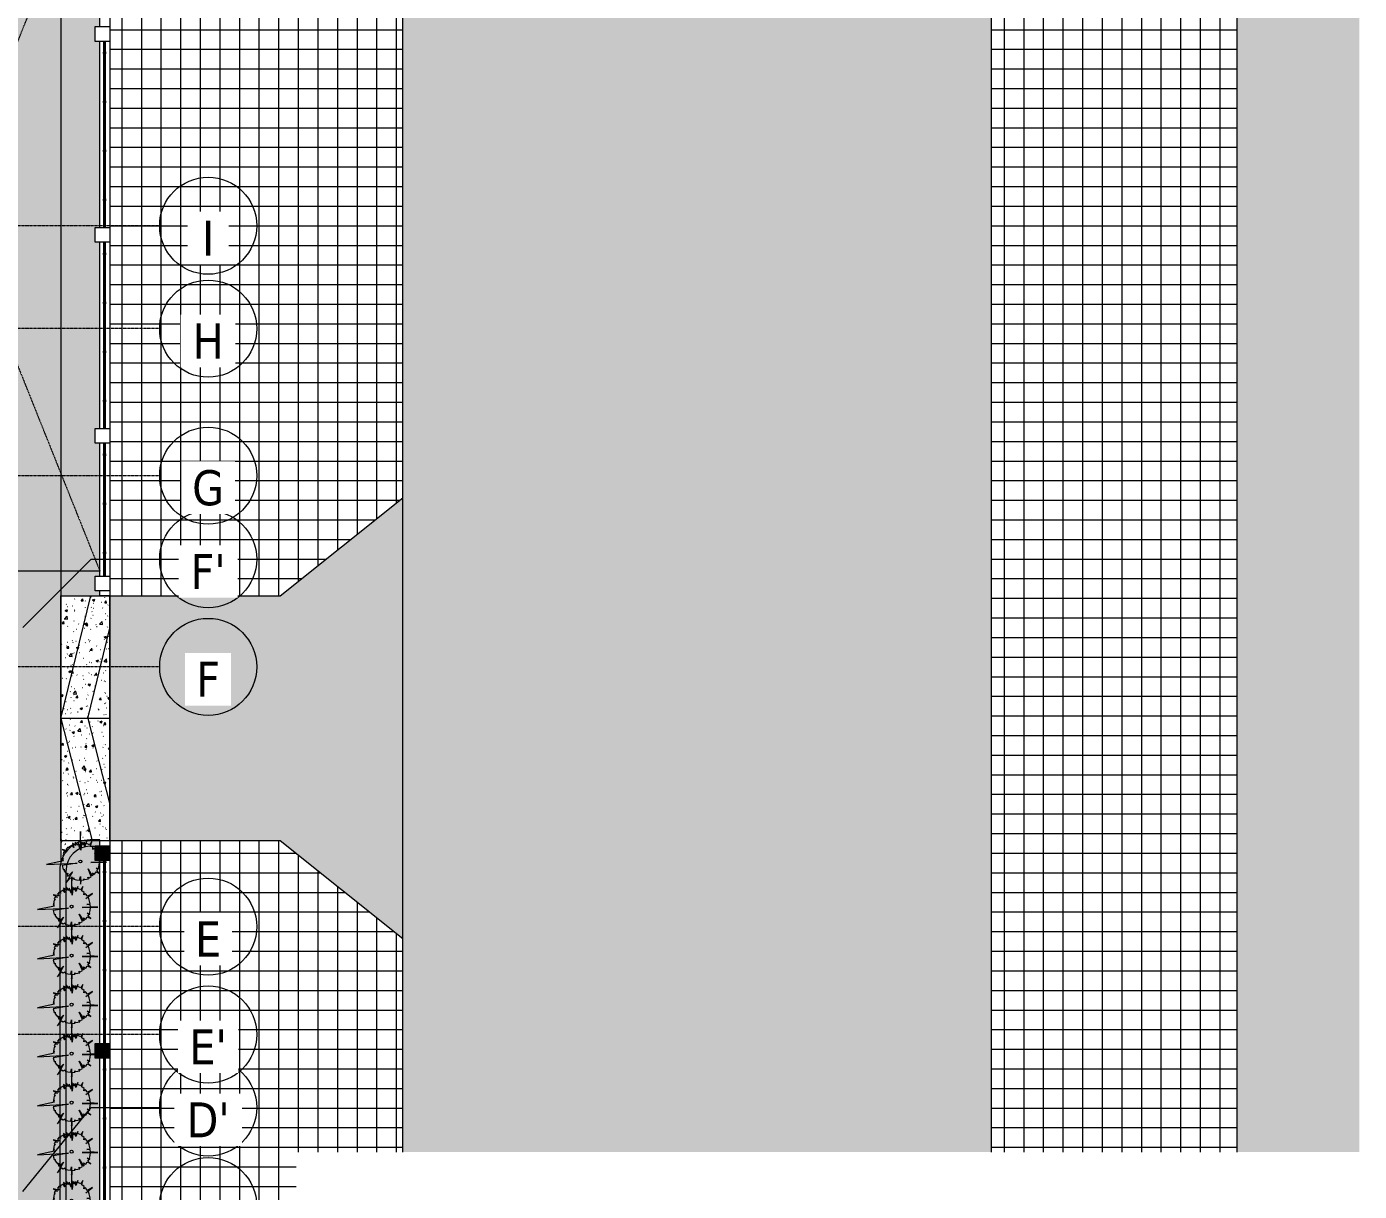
# Model space of a CAD drawing. Header units: millimetres. Extents: x 5357 to 259384, y -16348 to 109893.
# Drawn here: x 133106 to 160293, y 33837 to 57598 of the extents above; entities that cross this region are included whole.
import ezdxf

# ---------------------------------------------------------------- set-up
doc = ezdxf.new("R2010")
doc.units = ezdxf.units.MM
for name, pattern in [('Dash', [6, 3, -3]), ('Double dash', [41.999998, 12, -6, 6, -6, 6, -6]), ('Grid Line', [22.225, 12.7, -3.175, 3.175, -3.175])]:
    doc.linetypes.add(name, pattern=pattern)
for name, color, linetype, lineweight in [('A-DETL-THIN', 151, 'Continuous', 9), ('A-FLOR', 192, 'Continuous', 9), ('A-FLOR-HRAL', 11, 'Continuous', 9), ('A-FLOR-PATT', 8, 'Continuous', 9), ('A-FLOR-PATT-2', 8, 'Continuous', 5), ('A-WALL', 113, 'Continuous', 9), ('C-PRKG', 70, 'Continuous', 9), ('C-PRKG-HDLN', 70, 'Dash', 9), ('C-PROP-LINE', 91, 'Double dash', 18), ('G-IMPT', 8, 'Continuous', 9), ('L-PLNT-1', 7, 'Continuous', 9), ('S-COLS', 52, 'Continuous', 9), ('S-COLS-3', 53, 'Continuous', 9), ('S-COLS-5', 52, 'Continuous', 18), ('S-GRID', 1, 'Continuous', 9), ('S-GRID-1', 1, 'Grid Line', 9), ('S-GRID-IDEN', 1, 'Continuous', 9)]:
    doc.layers.add(name, color=color, linetype=linetype, lineweight=lineweight)
doc.styles.add('Tahoma_B', font='tahomabd_0.ttf', dxfattribs={"height": 715})
pattern_1 = [(180, (609.6, 0), (-2e-15, 13), []), (90, (609.6, 0), (76, -5e-15), [])]

# ---------------------------------------------------------------- blocks, each defined once
blk = doc.blocks.new('BAI XE PCCC - BAI XE PCCC-V186-TKCS_MB CẢNH QUAN CÂY XANH')
at = {"layer": 'C-PRKG'}
for p, q in [((15000, 0), (15000, -6000)), ((0, -6000), (0, -100)), ((15000, -6000), (0, -6000))]:
    blk.add_line(p, q, dxfattribs=at)
at = {"layer": 'C-PRKG-HDLN'}
for p, q in [((0, -6000), (15000, 0)), ((15000, -6000), (88, -35))]:
    blk.add_line(p, q, dxfattribs=at)
blk = doc.blocks.new('M_Concrete-Rectangular-Column2 - 300x300-2025390-TKCS_MB CẢNH QUAN CÂY XANH')
at = {"layer": 'S-COLS-3'}
blk.add_hatch(color=256, dxfattribs=at).paths.add_polyline_path([(-150, 150), (-150, -150), (150, -150), (150, 150)])
at = {"layer": 'S-COLS-5'}
for p, q in [((-150, 150), (150, 150)), ((-150, -150), (-150, 150)), ((150, 150), (150, -150)), ((150, -150), (-150, -150))]:
    blk.add_line(p, q, dxfattribs=at)
blk = doc.blocks.new('NBS_CLDPhysicalSecuritySystems_MtlMeshPnlFncngSym_CLDModsecSecurusS3_InfillPanel - NBS_CLDPhysicalSecuritySystems_MtlMeshPnlFncngSym_CLDModsecSecurusS2_InfillPanel-V196-TKCS_MB CẢNH QUAN CÂY XANH')
at = {"layer": 'A-FLOR-HRAL'}
h = blk.add_hatch(dxfattribs=at)
h.set_pattern_fill('FP_39', color=256, style=0, pattern_type=2)
h.set_pattern_definition(pattern_1)
h.paths.add_polyline_path([(3800, 6), (0, 6), (0, -6), (3800, -6)])
for p, q in [((0, 6), (3800, 6)), ((214, 11), (254, 11)), ((214, 6), (214, 11)), ((254, 6), (214, 6)), ((254, 11), (254, 6)), ((1214, 11), (1254, 11)), ((1214, 6), (1214, 11)), ((1254, 6), (1214, 6)), ((1254, 11), (1254, 6)), ((2214, 11), (2254, 11)), ((2214, 6), (2214, 11)), ((2254, 6), (2214, 6)), ((2254, 11), (2254, 6)), ((3214, 11), (3254, 11)), ((3214, 6), (3214, 11)), ((3254, 6), (3214, 6)), ((3254, 11), (3254, 6)), ((3800, -6), (0, -6)), ((0, -27), (218, -27)), ((214, -6), (254, -6)), ((214, -23), (214, -6)), ((250, -27), (218, -27)), ((250, -27), (1218, -27)), ((254, -6), (254, -23)), ((1214, -6), (1254, -6)), ((1214, -23), (1214, -6)), ((1250, -27), (1218, -27)), ((1250, -27), (2218, -27)), ((1254, -6), (1254, -23)), ((2214, -6), (2254, -6)), ((2214, -23), (2214, -6)), ((2250, -27), (2218, -27)), ((2250, -27), (3218, -27)), ((2254, -6), (2254, -23)), ((3214, -6), (3254, -6)), ((3214, -23), (3214, -6)), ((3250, -27), (3218, -27)), ((3250, -27), (3800, -27)), ((3254, -6), (3254, -23))]:
    blk.add_line(p, q, dxfattribs=at)
for centre, start, end in [((218, -23), 180, 270), ((250, -23), 270, 0), ((1218, -23), 180, 270), ((1250, -23), 270, 0), ((2218, -23), 180, 270), ((2250, -23), 270, 0), ((3218, -23), 180, 270), ((3250, -23), 270, 360)]:
    blk.add_arc(centre, 4, start, end, dxfattribs=at)
blk = doc.blocks.new('NBS_CLDPhysicalSecuritySystems_MtlMeshPnlFncngSym_CLDModsecSecurusS3_InfillPanel - NBS_CLDPhysicalSecuritySystems_MtlMeshPnlFncngSym_CLDModsecSecurusS2_InfillPanel-2369474-TKCS_MB CẢNH QUAN CÂY XANH')
at = {"layer": 'A-FLOR-HRAL'}
h = blk.add_hatch(dxfattribs=at)
h.set_pattern_fill('FP_39', color=256, style=0, pattern_type=2)
h.set_pattern_definition(pattern_1)
h.paths.add_polyline_path([(2712, 6), (0, 6), (0, -6), (2712, -6)])
for p, q in [((0, 6), (2712, 6)), ((214, 11), (254, 11)), ((214, 6), (214, 11)), ((254, 6), (214, 6)), ((254, 11), (254, 6)), ((1214, 11), (1254, 11)), ((1214, 6), (1214, 11)), ((1254, 6), (1214, 6)), ((1254, 11), (1254, 6)), ((2214, 11), (2254, 11)), ((2214, 6), (2214, 11)), ((2254, 6), (2214, 6)), ((2254, 11), (2254, 6)), ((2712, -6), (0, -6)), ((0, -27), (218, -27)), ((214, -6), (254, -6)), ((214, -23), (214, -6)), ((250, -27), (218, -27)), ((250, -27), (1218, -27)), ((254, -6), (254, -23)), ((1214, -6), (1254, -6)), ((1214, -23), (1214, -6)), ((1250, -27), (1218, -27)), ((1250, -27), (2218, -27)), ((1254, -6), (1254, -23)), ((2214, -6), (2254, -6)), ((2214, -23), (2214, -6)), ((2250, -27), (2218, -27)), ((2250, -27), (2712, -27)), ((2254, -6), (2254, -23))]:
    blk.add_line(p, q, dxfattribs=at)
for centre, start, end in [((218, -23), 180, 270), ((250, -23), 270, 0), ((1218, -23), 180, 270), ((1250, -23), 270, 0), ((2218, -23), 180, 270), ((2250, -23), 270, 0)]:
    blk.add_arc(centre, 4, start, end, dxfattribs=at)
blk = doc.blocks.new('NBS_CLDPhysicalSecuritySystems_MtlMeshPnlFncngSym_CLDModsecSecurusS3_InfillPanel - NBS_CLDPhysicalSecuritySystems_MtlMeshPnlFncngSym_CLDModsecSecurusS2_InfillPanel-2369480-TKCS_MB CẢNH QUAN CÂY XANH')
at = {"layer": 'A-FLOR-HRAL'}
h = blk.add_hatch(dxfattribs=at)
h.set_pattern_fill('FP_39', color=256, style=0, pattern_type=2)
h.set_pattern_definition(pattern_1)
h.paths.add_polyline_path([(3730, 6), (0, 6), (0, -6), (3730, -6)])
for p, q in [((0, 6), (3730, 6)), ((214, 11), (254, 11)), ((214, 6), (214, 11)), ((254, 6), (214, 6)), ((254, 11), (254, 6)), ((1214, 11), (1254, 11)), ((1214, 6), (1214, 11)), ((1254, 6), (1214, 6)), ((1254, 11), (1254, 6)), ((2214, 11), (2254, 11)), ((2214, 6), (2214, 11)), ((2254, 6), (2214, 6)), ((2254, 11), (2254, 6)), ((3214, 11), (3254, 11)), ((3214, 6), (3214, 11)), ((3254, 6), (3214, 6)), ((3254, 11), (3254, 6)), ((3730, -6), (0, -6)), ((0, -27), (218, -27)), ((214, -6), (254, -6)), ((214, -23), (214, -6)), ((250, -27), (218, -27)), ((250, -27), (1218, -27)), ((254, -6), (254, -23)), ((1214, -6), (1254, -6)), ((1214, -23), (1214, -6)), ((1250, -27), (1218, -27)), ((1250, -27), (2218, -27)), ((1254, -6), (1254, -23)), ((2214, -6), (2254, -6)), ((2214, -23), (2214, -6)), ((2250, -27), (2218, -27)), ((2250, -27), (3218, -27)), ((2254, -6), (2254, -23)), ((3214, -6), (3254, -6)), ((3214, -23), (3214, -6)), ((3250, -27), (3218, -27)), ((3250, -27), (3730, -27)), ((3254, -6), (3254, -23))]:
    blk.add_line(p, q, dxfattribs=at)
for centre, start, end in [((218, -23), 180, 270), ((250, -23), 270, 0), ((1218, -23), 180, 270), ((1250, -23), 270, 0), ((2218, -23), 180, 270), ((2250, -23), 270, 0), ((3218, -23), 180, 270), ((3250, -23), 270, 360)]:
    blk.add_arc(centre, 4, start, end, dxfattribs=at)
blk = doc.blocks.new('CAY MAI VAN PHUC - CAY DUC SOC_dwg-V358-TKCS_MB CẢNH QUAN CÂY XANH')
at = {"layer": 'G-IMPT', "flags": 128}
for points in [[(33, 479), (13, 293), (6, 772), (-14, 347), (-60, 479), (-67, 420), (-133, 499), (-127, 413), (-207, 479), (-173, 360), (-213, 426), (-293, 380), (-280, 347), (-320, 373), (-366, 320), (-326, 274), (-473, 307), (-360, 247), (-426, 247), (-446, 207), (-419, 174), (-453, 167), (-466, 68), (-439, 68), (-473, 48), (-439, 14), (-878, -79), (-80, -39), (-473, -105), (-446, -205), (-419, -198), (-419, -238), (-353, -324), (-326, -298), (-340, -364), (-313, -378), (-207, -271), (-366, -550), (-260, -418), (-213, -444), (-167, -418), (-167, -457), (-100, -471), (-20, -481), (0, -391), (0, -590), (26, -484), (86, -477), (86, -444), (113, -464), (212, -444), (192, -404), (226, -418), (279, -384), (199, -192), (305, -371), (339, -338), (312, -291), (365, -324), (405, -265), (498, -311), (425, -245), (452, -205), (405, -172), (472, -192), (465, -172), (485, -99), (492, -25), (272, -25), (626, -20)], [(380, 306), (359, 333), (319, 307), (325, 367), (266, 406), (292, 519), (239, 433), (159, 466), (159, 519), (113, 393), (119, 479), (79, 479), (73, 426), (53, 486), (33, 479)], [(380, 214), (365, 207), (380, 218)], [(626, -15), (492, -6), (485, 25)], [(641, -19), (678, -19), (641, -16)]]:
    blk.add_lwpolyline(points, dxfattribs=at)
at = {"layer": 'G-IMPT'}
blk.add_circle((0, 0), 38.6, dxfattribs=at)
blk = doc.blocks.new('CAY MAI VAN PHUC - CAY BONG TRANG-V359-TKCS_MB CẢNH QUAN CÂY XANH')
at = {"xscale": 0.7894736842105263, "yscale": 0.7894736842105263, "zscale": 0.7894736842105263}
blk.add_blockref('CAY MAI VAN PHUC - CAY DUC SOC_dwg-V358-TKCS_MB CẢNH QUAN CÂY XANH', (0, 0), dxfattribs=at)
blk = doc.blocks.new('CAY MAI VAN PHUC - CAY DUC SOC_dwg-2256080-TKCS_MB CẢNH QUAN CÂY XANH')
at = {"layer": 'G-IMPT', "flags": 128}
blk.add_lwpolyline([(33, 479), (13, 293), (6, 772), (-14, 347), (-60, 479), (-67, 420), (-133, 499), (-127, 413), (-207, 479), (-173, 360), (-213, 426), (-293, 380), (-280, 347), (-320, 373), (-366, 320), (-326, 274), (-473, 307), (-360, 247), (-426, 247), (-446, 207), (-419, 174), (-453, 167), (-466, 68), (-439, 68), (-473, 48), (-439, 14), (-878, -79), (-80, -39), (-473, -105), (-446, -205), (-419, -198), (-419, -238), (-353, -324), (-326, -298), (-340, -364), (-313, -378), (-207, -271), (-366, -550), (-260, -418), (-213, -444), (-167, -418), (-167, -457), (-100, -471), (-20, -481), (0, -391), (0, -590), (26, -484), (86, -477), (86, -444), (113, -464), (212, -444), (192, -404), (226, -418), (279, -384), (199, -192), (305, -371), (339, -338), (312, -291), (365, -324), (405, -265), (498, -311), (425, -245), (452, -205), (405, -172), (472, -192), (465, -172), (485, -99), (492, -25), (272, -25), (678, -19), (492, -6), (478, 54), (392, 54), (478, 74), (458, 174), (438, 240), (365, 207), (538, 340), (412, 267), (359, 333), (319, 307), (325, 367), (266, 406), (292, 519), (239, 433), (159, 466), (159, 519), (113, 393), (119, 479), (79, 479), (73, 426), (53, 486)], close=True, dxfattribs=at)
at = {"layer": 'G-IMPT'}
blk.add_circle((0, 0), 38.6, dxfattribs=at)
blk = doc.blocks.new('CAY MAI VAN PHUC - CAY BONG TRANG-2256081-TKCS_MB CẢNH QUAN CÂY XANH')
at = {"xscale": 0.7894736842105263, "yscale": 0.7894736842105263, "zscale": 0.7894736842105263}
blk.add_blockref('CAY MAI VAN PHUC - CAY DUC SOC_dwg-2256080-TKCS_MB CẢNH QUAN CÂY XANH', (0, 0), dxfattribs=at)
blk = doc.blocks.new('CAY MAI VAN PHUC - CAY DUC SOC_dwg-V360-TKCS_MB CẢNH QUAN CÂY XANH')
at = {"layer": 'G-IMPT', "flags": 128}
for points in [[(33, 479), (13, 293), (6, 772), (-14, 347), (-60, 479), (-67, 420), (-133, 499), (-127, 413), (-207, 479), (-173, 360), (-213, 426), (-293, 380), (-280, 347), (-320, 373), (-366, 320), (-326, 274), (-473, 307), (-360, 247), (-426, 247), (-446, 207), (-419, 174), (-453, 167), (-466, 68), (-439, 68), (-473, 48), (-439, 14), (-878, -79), (-80, -39), (-473, -105), (-446, -205), (-419, -198), (-419, -238), (-353, -324), (-326, -298), (-340, -364), (-313, -378), (-207, -271), (-366, -550), (-260, -418), (-213, -444), (-167, -418), (-167, -457), (-100, -471), (-20, -481), (0, -391), (0, -590), (26, -484), (86, -477), (86, -444), (113, -464), (212, -444), (192, -404), (226, -418), (279, -384), (199, -192), (305, -371), (339, -338), (312, -291), (365, -324), (405, -265), (498, -311), (425, -245), (452, -205), (405, -172), (472, -192), (465, -172), (485, -99), (492, -25), (272, -25), (608, -20)], [(608, -14), (492, -6), (478, 54), (392, 54), (478, 74), (458, 174), (438, 240), (365, 207), (538, 340), (412, 267), (359, 333), (319, 307), (325, 367), (266, 406), (292, 519), (239, 433), (159, 466), (159, 519), (113, 393), (119, 479), (79, 479), (73, 426), (53, 486), (33, 479)]]:
    blk.add_lwpolyline(points, dxfattribs=at)
at = {"layer": 'G-IMPT'}
blk.add_circle((0, 0), 38.6, dxfattribs=at)
blk = doc.blocks.new('CAY MAI VAN PHUC - CAY BONG TRANG-V361-TKCS_MB CẢNH QUAN CÂY XANH')
at = {"xscale": 0.7894736842105263, "yscale": 0.7894736842105263, "zscale": 0.7894736842105263}
blk.add_blockref('CAY MAI VAN PHUC - CAY DUC SOC_dwg-V360-TKCS_MB CẢNH QUAN CÂY XANH', (0, 0), dxfattribs=at)
blk = doc.blocks.new('Family - ___-1476882-TKCS_MB CẢNH QUAN CÂY XANH')
at = {"layer": 'C-PROP-LINE'}
blk.add_line((134801, 77418), (134801, 7888), dxfattribs=at)
blk = doc.blocks.new('Grid - M_Grid Head - Circle-353313-TKCS_MB CẢNH QUAN CÂY XANH')
at = {"layer": 'S-GRID-IDEN'}
blk.add_circle((0, 0), 4.5, dxfattribs=at)

msp = doc.modelspace()

# ---------------------------------------------------------------- hatches: boundary and pattern name
at = {"layer": 'A-FLOR-PATT'}
h = msp.add_hatch(dxfattribs=at)
h.set_pattern_fill('FP_14', color=256, style=0, pattern_type=2)
h.set_pattern_definition([(90, (81451.8, 48336.34), (-400, 2e-14), []), (180, (81451.8, 48336.34), (-5e-14, -400), [])])
h.paths.add_polyline_path([(14081.4, -16346.6), (14081.4, 79336.3), (14075, 79693.3), (14055.9, 80049.7), (14024.1, 80405.3), (13979.6, 80759.5), (13922.5, 81111.9), (13852.8, 81462), (13770.7, 81809.4), (13676.3, 82153.7), (13569.6, 82494.3), (13450.9, 82831), (13320.2, 83163.2), (13177.7, 83490.5), (13023.6, 83812.5), (12858.2, 84128.8), (12681.5, 84439), (12493.9, 84742.7), (12295.6, 85039.6), (12086.8, 85329.1), (11867.8, 85611), (11638.9, 85884.9), (11400.3, 86150.5), (11152.4, 86407.4), (10895.5, 86655.3), (10630, 86893.8), (10356.1, 87122.8), (10074.1, 87341.7), (9784.6, 87550.5), (9487.8, 87748.9), (9184.1, 87936.5), (8873.9, 88113.1), (8557.5, 88278.6), (8235.5, 88432.7), (7908.2, 88575.1), (7576, 88705.8), (7239.4, 88824.6), (6898.7, 88931.3), (6554.4, 89025.7), (6207, 89107.8), (5856.9, 89177.4), (5504.5, 89234.6), (5357.2, 89253.1), (5357.2, 82031.9), (10052.8, 77336.3), (10052.8, -16346.6), (12634.7, -16346.6)])
h.paths.add_polyline_path([(156536.3, -16346.6), (157794.6, -16346.6), (157794.6, -16328.2), (152779.3, -16328.2), (152779.3, -16346.6)])
h.paths.add_polyline_path([(27698.7, -16346.6), (135159.4, -16346.6), (135197.8, -16328.2), (75180.7, -16328.2), (75180.7, -12330.8), (31070.8, -12330.8), (26103.5, -7352), (26103.5, 40986.3), (24603.5, 40986.3), (22103.5, 38486.3), (22103.5, -8023.3), (22132.9, -8371.9), (22174.4, -8719.2), (22228.1, -9064.9), (22293.8, -9408.5), (22371.5, -9749.6), (22461, -10087.7), (22562.4, -10422.5), (22675.4, -10753.6), (22799.9, -11080.5), (22935.8, -11402.8), (23082.8, -11720.2), (23240.9, -12032.3), (23409.7, -12338.6), (23589.2, -12638.9), (23779.1, -12932.6), (23979.2, -13219.6), (24189.1, -13499.4), (24408.7, -13771.7), (24637.7, -14036.1), (24875.9, -14292.4), (25122.8, -14540.1), (25378.2, -14779.1), (25641.9, -15009), (25913.4, -15229.6), (26192.5, -15440.5), (26478.7, -15641.5), (26771.9, -15832.4), (27071.5, -16012.9), (27377.3, -16182.8), (27688.8, -16342)])
h.paths.add_polyline_path([(134801.5, 7588.2), (138601.6, 7588.2), (138601.6, 34637.4), (140779.3, 34637.4), (140779.3, 38986.3), (138279.3, 40986.3), (134801.5, 40986.3), (134801.5, 7888.2)])
h.paths.add_polyline_path([(152779.3, 34637.4), (157794.6, 34637.4), (157794.6, 109893.5), (152779.3, 109893.5), (152779.3, 46773.4)])
h.paths.add_polyline_path([(134801.6, 45986.3), (138279.3, 45986.3), (140779.3, 47986.3), (140779.3, 77336.3), (140773.2, 77721), (140754.7, 78105.2), (140723.9, 78488.6), (140680.8, 78870.9), (140625.5, 79251.5), (140558.1, 79630.2), (140478.5, 80006.6), (140386.9, 80380.2), (140283.4, 80750.7), (140168, 81117.6), (140041, 81480.7), (139902.4, 81839.5), (139752.3, 82193.7), (139591, 82542.9), (139418.5, 82886.8), (139235.2, 83224.9), (139041.1, 83557), (138836.4, 83882.8), (138621.4, 84201.7), (138396.3, 84513.7), (138161.3, 84818.2), (137916.7, 85115.1), (137662.7, 85403.9), (137399.5, 85684.5), (137127.5, 85956.5), (136842.7, 86223.5), (136558.1, 86473.7), (136261.2, 86718.3), (135956.7, 86953.3), (135644.7, 87178.4), (135325.8, 87393.4), (135000.1, 87598), (134668, 87792.2), (134329.8, 87975.5), (133986, 88148), (133636.7, 88309.3), (133282.6, 88459.3), (132923.7, 88598), (132560.6, 88725), (132193.7, 88840.4), (131823.2, 88943.9), (131449.6, 89035.5), (131073.3, 89115), (130694.5, 89182.5), (130313.9, 89237.8), (129931.6, 89280.9), (129548.2, 89311.7), (129164, 89330.2), (128779.3, 89336.3), (87752.6, 89336.3), (85252.6, 86836.3), (85252.6, 84418.2), (127801.6, 84418.2), (134801.6, 77417.7), (134801.6, 45986.4)])
h.paths.add_polyline_path([(24724.1, 45986.3), (26103.5, 45986.3), (26103.5, 77418.2), (33103.5, 84418.2), (75452.6, 84418.2), (75452.6, 86836.3), (72952.6, 89336.3), (32081.4, 89336.3), (31731.6, 89330.2), (31382.3, 89311.9), (31033.8, 89281.3), (30686.6, 89238.6), (30341.1, 89183.8), (29997.8, 89116.9), (29657, 89038), (29319.2, 88947.3), (28984.7, 88844.8), (28654, 88730.7), (28327.6, 88605), (28005.7, 88468.1), (27688.8, 88319.9), (27377.3, 88160.8), (27071.5, 87990.9), (26771.9, 87810.4), (26478.7, 87619.5), (26192.5, 87418.5), (25913.4, 87207.6), (25641.9, 86987), (25378.2, 86757.1), (25122.8, 86518.1), (24832.3, 86223.5), (24637.7, 86014.1), (24408.7, 85749.7), (24189.1, 85477.4), (23979.2, 85197.6), (23779.1, 84910.6), (23589.2, 84616.8), (23409.7, 84316.6), (23240.9, 84010.3), (23082.8, 83698.2), (22935.8, 83380.8), (22799.9, 83058.5), (22675.4, 82731.6), (22562.4, 82400.5), (22461, 82065.7), (22371.5, 81727.6), (22293.8, 81386.5), (22228.1, 81042.9), (22174.4, 80697.2), (22132.9, 80349.9), (22103.5, 80001.3), (22103.5, 48486.3), (24603.5, 45986.3)])
h.paths.add_polyline_path([(5357.2, 97336.3), (130779.3, 97336.3), (131136.3, 97342.7), (131492.7, 97361.8), (131848.3, 97393.6), (132202.5, 97438.1), (132554.9, 97495.2), (132905, 97564.9), (133252.4, 97647), (133596.7, 97741.4), (133937.3, 97848.1), (134274, 97966.8), (134606.2, 98097.5), (134933.5, 98240), (135255.5, 98394.1), (135571.8, 98559.5), (135882, 98736.2), (136185.8, 98923.8), (136482.6, 99122.1), (136772.1, 99330.9), (137054, 99549.9), (137328, 99778.8), (137593.5, 100017.4), (137850.4, 100265.3), (138098.3, 100522.2), (138336.8, 100787.7), (138565.8, 101061.6), (138784.8, 101343.6), (138993.6, 101633.1), (139191.9, 101929.9), (139379.5, 102233.6), (139556.1, 102543.8), (139721.6, 102860.2), (139875.7, 103182.2), (140018.1, 103509.5), (140148.8, 103841.7), (140267.6, 104178.3), (140374.3, 104519), (140468.7, 104863.3), (140550.8, 105210.7), (140620.5, 105560.8), (140682, 105948.5), (140722.1, 106267.4), (140753.9, 106622.9), (140773, 106979.4), (140779.3, 107336.3), (140779.3, 109893.5), (135779.3, 109893.5), (135779.3, 107336.3), (130779.3, 102336.3), (5357.2, 102336.3), (5357.2, 99924.4)])
h = msp.add_hatch(color=256, dxfattribs=at)
h.paths.add_polyline_path([(10052.8, -16346.6), (10052.8, 77336.3), (5357.2, 82031.9), (5357.2, -16346.6)])
h.paths.add_polyline_path([(157794.6, -16346.6), (160292.6, -16346.6), (160292.6, -16328.2), (157794.6, -16328.2)])
h.paths.add_polyline_path([(75180.7, -12330.8), (75180.7, 731.8), (132251.8, 731.8), (132251.8, 7588.2), (134801.5, 7588.2), (134801.5, 7888.2), (26103.5, 7888.2), (26103.5, -7352), (31070.8, -12330.8), (63458, -12330.8)])
h.paths.add_polyline_path([(160292.6, 34637.4), (160292.6, 109893.5), (157794.6, 109893.5), (157794.6, 34637.4)])
h.paths.add_polyline_path([(130779.3, 102336.3), (135779.3, 107336.3), (135779.3, 109893.5), (5357.2, 109893.5), (5357.2, 102336.3), (121558.7, 102336.3)])
h = msp.add_hatch(dxfattribs=at)
h.set_pattern_fill('FP_27', color=256, style=0, pattern_type=2)
h.set_pattern_definition([(50.045, (457.64, 0), (480.2038, -42.077), [50.259, -552.85]), (354.992, (457.64, 0), (-92.893, 504.3906), [40.17, -441.873]), (100.435, (497.66, -3.5), (387.3114, 462.309), [42.739, -470.133]), (46.23, (457.64, 134.1), (714.516, -110.9856), [75.381, -829.188]), (96.625, (517.2, 124.86), (625.756, 653.2026), [64.111, -705.222]), (351.17, (457.64, 134.1), (625.758, 653.2008), [60.257, -662.827]), (21.03, (524.6, 100.6), (399.6254, -269.9836), [50.223, -552.448]), (325.958, (524.6, 100.6), (162.8971, 486.2573), [40.19, -442.087]), (71.479, (557.9, 78.1), (562.526, 216.278), [42.735, -470.082]), (37.544, (457.64, 0), (8.14131, 223.22523), [7.369, -429.4, 7.369, -441.458, -443.803]), (37.544, (457.64, 0), (8.14131, 223.22523), [-885.596, 7.369, -436.434]), (7.512, (457.64, 0), (176.12346, 264.47717), [7.365, -248.39, 7.365, -419.116, -169.053]), (7.512, (457.64, 0), (176.12346, 264.47717), [-682.236, 7.365, -161.688]), (327.459, (308.34, 0), (357.39266, -15.12275), [7.368, -160.083, 7.368, -515.079, -693.247]), (327.459, (308.34, 0), (357.39266, -15.12275), [-689.898, 7.368, -685.879]), (317.455, (241.4, 0), (390.44126, 67.1285), [7.37, -210.374, 7.37, -339.681, -492.437]), (317.455, (241.4, 0), (390.44126, 67.1285), [-564.795, 7.37, -485.067])])
h.paths.add_polyline_path([(133781.5, 14819.6), (133781.5, 40386.3), (133787.8, 40474.6), (133801.5, 40537.5), (133801.5, 61935.2), (133787.8, 61998.1), (133781.5, 62086.3), (133781.5, 77694.8), (129809.2, 74434.5), (129811.6, 74336.9), (129801.6, 74336.9), (129801.6, 62086.3), (129811.6, 62086.3), (129801.6, 61914.5), (129801.6, 40490.6), (129805.5, 40471.7), (129811.6, 40386.3), (129801.6, 40386.3), (129801.6, 33857.4), (129821.6, 33857.4), (129821.6, 18219.8), (133673.4, 14912.4)])
h = msp.add_hatch(dxfattribs=at)
h.set_pattern_fill('FP_15', color=256, style=0, pattern_type=2)
h.set_pattern_definition([(50, (0, 0), (480.9661, -42.0786), [50.292, -553.212]), (355, (0, 0), (-93.0416, 504.3895), [40.234, -442.57]), (100.451, (40.1, -3.5), (387.9285, 462.3076), [42.742, -470.158]), (46.184, (0, 134.1), (715.649, -110.993), [75.438, -829.818]), (96.636, (59.64, 124.86), (626.7424, 653.2084), [64.112, -705.237]), (351.184, (0, 134.1), (626.7496, 653.2024), [60.35, -663.854]), (21, (67.06, 100.6), (400.2623, -269.9797), [50.292, -553.212]), (326, (67.06, 100.6), (163.1568, 486.2564), [40.234, -442.57]), (71.451, (100.4, 78.1), (563.4211, 216.2719), [42.742, -470.158]), (37.5, (0, 0), (8.15385, 223.22557), [7.376, -429.829, 7.376, -441.899, -444.246]), (37.5, (0, 0), (8.15385, 223.22557), [-886.48, 7.376, -436.87]), (7.5, (0, 0), (176.404, 264.47698), [7.376, -248.778, 7.376, -419.771, -169.316]), (7.5, (0, 0), (176.404, 264.47698), [-683.301, 7.376, -161.94]), (327.5, (-149.53, 0), (357.96023, -15.12452), [7.376, -160.264, 7.376, -515.661, -694.03]), (327.5, (-149.53, 0), (357.96023, -15.12452), [-690.677, 7.376, -686.653]), (317.5, (-216.6, 0), (391.06155, 67.1262), [7.376, -210.556, 7.376, -339.974, -492.862]), (317.5, (-216.6, 0), (391.06155, 67.1262), [-565.282, 7.376, -485.485])])
h.paths.add_polyline_path([(134501.6, 45986.3), (134601.6, 45986.3), (134601.6, 46086.3), (134501.6, 46086.3), (134501.6, 46386.3), (134601.6, 46386.3), (134601.6, 49098.2), (134501.6, 49098.2), (134501.6, 49398.2), (134601.6, 49398.2), (134601.6, 53198.2), (134501.6, 53198.2), (134501.6, 53498.2), (134601.6, 53498.2), (134601.6, 57298.2), (134501.6, 57298.2), (134501.9, 57598.2), (134601.6, 57598.2), (134601.6, 61398.2), (134501.6, 61398.2), (134501.6, 61466.3), (134400.7, 61466.4), (134313.2, 61472.6), (134226.8, 61491.5), (134143.9, 61522.4), (134055, 61573.2), (133995.5, 61617.8), (133932.9, 61680.3), (133879.9, 61751.1), (133837.5, 61828.8), (133806.6, 61911.7), (133801.6, 61934.5), (133801.6, 45986.3)])
h = msp.add_hatch(dxfattribs=at)
h.set_pattern_fill('FP_18', color=256, style=0, pattern_type=2)
h.set_pattern_definition([(50.14, (1384.17, 0), (478.5786, -42.082), [50.189, -552.079]), (354.975, (1384.17, 0), (-92.578, 504.3905), [40.035, -440.39]), (100.401, (1424.06, -3.5), (385.9973, 462.3131), [42.735, -470.081]), (46.327, (1384.2, 134.1), (712.099, -110.9855), [75.259, -827.847]), (96.603, (1443.5, 124.86), (623.6362, 653.2053), [64.108, -705.19]), (351.141, (1384.2, 134.1), (623.6356, 653.2055), [60.058, -660.637]), (21.096, (1450.9, 100.6), (398.2776, -269.9775), [50.075, -550.82]), (325.868, (1450.9, 100.6), (162.345, 486.2572), [40.096, -441.061]), (71.537, (1484.1, 78.1), (560.6244, 216.2736), [42.72, -469.922]), (37.638, (1384.17, 0), (8.11208, 223.2254), [7.353, -428.488, 7.353, -440.52, -442.86]), (37.638, (1384.17, 0), (8.11208, 223.2254), [-883.714, 7.353, -435.506]), (7.537, (1384.17, 0), (175.5281, 264.47637), [7.34, -247.564, 7.34, -417.723, -168.49]), (7.537, (1384.17, 0), (175.5281, 264.47637), [-679.967, 7.34, -161.15]), (327.371, (1235.38, 0), (356.1838, -15.123), [7.35, -159.699, 7.35, -513.842, -691.581]), (327.371, (1235.38, 0), (356.1838, -15.123), [-688.24, 7.35, -684.231]), (317.358, (1168.66, 0), (389.121, 67.1267), [7.356, -209.988, 7.356, -339.058, -491.534]), (317.358, (1168.66, 0), (389.121, 67.1267), [-563.759, 7.356, -484.177])])
h.paths.add_polyline_path([(133801.5, 40537.5), (133807.5, 40563.4), (133837.5, 40643.9), (133879.9, 40721.5), (133933.5, 40792.9), (134007.6, 40864), (134075.9, 40913.2), (134150.8, 40952.9), (134230.7, 40982.1), (134324.8, 41000.9), (134403.1, 41006.3), (134601.5, 41006.3), (134601.5, 40986.3), (134801.5, 40986.3), (134801.5, 45986.3), (133801.5, 45986.3), (133801.5, 40561)])
h = msp.add_hatch(dxfattribs=at)
h.set_pattern_fill('FP_16', color=256, style=0, pattern_type=2)
h.set_pattern_definition([(37.5, (0, 0), (-17.8824, 546.968), [7.376, -424.107, 7.376, -475.204, -461.289]), (37.5, (0, 0), (-17.8824, 546.968), [-914.063, 7.376, -453.913]), (7.5, (0, 0), (502.3874, 801.1234), [7.376, -225.398, 7.376, -381.526, -149.032]), (7.5, (0, 0), (502.3874, 801.1234), [-621.676, 7.376, -141.656]), (327.5, (-349.16, 0), (884.0133, 1.6066), [7.376, -134.559, 7.376, -503.591, -667.095]), (327.5, (-349.16, 0), (884.0133, 1.6066), [-652.902, 7.376, -659.719]), (317.5, (-349.16, 0), (853.3503, 249.1463), [7.376, -63.591, 7.376, -327.591, -383.225]), (317.5, (-349.16, 0), (853.3503, 249.1463), [-405.935, 7.376, -375.849])])
h.paths.add_polyline_path([(123123.5, 13126.9), (132281.5, 13126.9), (133911.5, 14756.9), (133911.5, 14792.4), (134601.5, 14792.4), (134601.5, 14912.4), (133911.5, 14912.4), (133911.5, 40386.3), (133917.5, 40463), (133935.5, 40537.8), (133964.9, 40608.8), (134005.1, 40674.4), (134055, 40732.8), (134113.5, 40782.8), (134179, 40822.9), (134265, 40855.9), (134324.8, 40870.3), (134401.5, 40876.3), (134501.6, 40876.3), (134501.6, 40886.3), (134601.5, 40886.3), (134601.5, 41006.3), (134401.5, 41006.3), (134313.2, 41000), (134226.8, 40981.2), (134143.9, 40950.3), (134066.3, 40907.9), (133995.5, 40854.9), (133932.9, 40792.4), (133879.9, 40721.5), (133837.5, 40643.9), (133806.6, 40561), (133787.8, 40474.6), (133781.5, 40386.3), (133781.5, 14810.7), (132227.7, 13256.9), (125337, 13256.9), (125332.6, 13236.9), (123123.5, 13236.9), (123123.5, 13127.1)])
h = msp.add_hatch(dxfattribs=at)
h.set_pattern_fill('FP_23', color=256, style=0, pattern_type=2)
h.set_pattern_definition([(0, (167.64, 11.2), (558.8, 558.8), [83.82, -16.764, 22.352, -16.764, -419.1]), (0, (167.64, 11.2), (558.8, 558.8), [-139.7, 83.82, -335.28]), (0, (139.7, 27.94), (558.8, 558.8), [55.88, -41.91, 83.82, -41.91, -335.28]), (0, (139.7, 27.94), (558.8, 558.8), [-223.52, 55.88, -279.4]), (0, (335.3, 251.46), (558.8, 558.8), [69.85, -27.94, 69.85, -391.16]), (0, (55.9, 363.2), (558.8, 558.8), [27.94, -55.88, 27.94, -447.04]), (90, (111.76, 363.2), (-558.8, 558.8), [50.292, -508.508]), (90, (279.4, 27.94), (-558.8, 558.8), [55.88, -502.92]), (90, (419.1, 251.46), (-558.8, 558.8), [55.88, -502.92]), (45, (352.04, 22.35), (0, 558.7996), [55.88, -734.383]), (135, (206.76, 22.35), (-558.7996, 0), [55.88, -734.383]), (63.435, (335.28, 25.15), (-0.0005, 558.8001), [55.88, -1193.635]), (75.964, (307.34, 27.94), (-0.00237, 558.80038), [55.88, -2248.111]), (75.964, (447.04, 251.46), (-0.00237, 558.80038), [44.704, -2259.287]), (75.964, (122.94, 363.22), (-0.00237, 558.80038), [39.116, -2264.875]), (104.036, (251.46, 27.94), (0.00237, 558.80038), [55.88, -2248.111]), (104.036, (391.16, 251.46), (0.00237, 558.80038), [44.704, -2259.287]), (104.036, (100.58, 363.22), (0.00237, 558.80038), [39.116, -2264.875]), (116.565, (223.52, 25.15), (0.0005, 558.8001), [55.88, -1193.634])])
h.paths.add_polyline_path([(130201.6, 8088.2), (130201.6, 8188.2), (130501.6, 8188.2), (130501.6, 8088.2), (134501.6, 8088.2), (134501.6, 8188.2), (134601.5, 8188.2), (134601.5, 11956.3), (134501.6, 11956.3), (134501.6, 12256.3), (134601.5, 12256.3), (134601.5, 14792.4), (133911.5, 14792.4), (133911.5, 14756.9), (132281.5, 13126.9), (123123.5, 13126.9), (123123.5, 8088.2), (125901.6, 8088.2), (125901.6, 8188.2), (126201.6, 8188.2), (126201.6, 8088.2), (128821.3, 8088.2)])
h.paths.add_polyline_path([(133911.5, 14912.4), (134601.5, 14912.4), (134601.5, 16056.3), (134501.6, 16056.3), (134501.6, 16356.3), (134601.5, 16356.3), (134601.5, 20156.3), (134501.6, 20156.3), (134501.6, 20456.3), (134601.5, 20456.3), (134601.5, 24256.3), (134501.6, 24256.3), (134501.6, 24556.3), (134601.5, 24556.3), (134601.5, 28356.3), (134501.6, 28356.3), (134501.6, 28656.3), (134601.5, 28656.3), (134601.5, 32456.3), (134501.6, 32456.3), (134501.6, 32756.3), (134601.5, 32756.3), (134601.5, 36556.3), (134501.6, 36556.3), (134501.6, 36856.3), (134601.5, 36856.3), (134601.5, 40586.3), (134501.6, 40586.3), (134501.6, 40876.3), (134371.7, 40874), (134313.2, 40867.5), (134236.5, 40846.7), (134179, 40822.9), (134113.5, 40782.8), (134055, 40732.8), (134005.1, 40674.4), (133964.9, 40608.8), (133932.9, 40527.1), (133917.5, 40463), (133911.5, 40386.3), (133911.5, 15134.2)])
at = {"layer": 'A-FLOR-PATT-2'}
h = msp.add_hatch(color=256, dxfattribs=at)
h.paths.add_polyline_path([(139191.9, -16346.6), (152779.3, -16346.6), (152779.3, -16328.2), (135199.1, -16328.2), (135161.7, -16346.6), (139113.9, -16346.6)])
h.paths.add_polyline_path([(15040.7, -16346.6), (27698.7, -16346.6), (27688.8, -16342), (27377.3, -16182.8), (27071.5, -16012.9), (26771.9, -15832.4), (26478.7, -15641.5), (26192.5, -15440.5), (25913.4, -15229.6), (25641.9, -15009), (25378.2, -14779.1), (25122.8, -14540.1), (24875.9, -14292.4), (24637.7, -14036.1), (24408.7, -13771.7), (24189.1, -13499.4), (23979.2, -13219.6), (23779.1, -12932.6), (23589.2, -12638.9), (23409.7, -12338.6), (23240.9, -12032.3), (23082.8, -11720.2), (22935.8, -11402.8), (22799.9, -11080.5), (22675.4, -10753.6), (22562.4, -10422.5), (22461, -10087.7), (22371.5, -9749.6), (22293.8, -9408.5), (22228.1, -9064.9), (22174.4, -8719.2), (22132.9, -8371.9), (22103.5, -8023.3), (22103.5, 80001.3), (22132.9, 80349.9), (22174.4, 80697.2), (22228.1, 81042.9), (22293.8, 81386.5), (22371.5, 81727.6), (22461, 82065.7), (22562.4, 82400.5), (22675.4, 82731.6), (22799.9, 83058.5), (22935.8, 83380.8), (23082.8, 83698.2), (23240.9, 84010.3), (23409.7, 84316.6), (23589.2, 84616.8), (23779.1, 84910.6), (23979.2, 85197.6), (24189.1, 85477.4), (24408.7, 85749.7), (24637.7, 86014.1), (24875.9, 86270.4), (25122.8, 86518.1), (25378.2, 86757.1), (25641.9, 86987), (25913.4, 87207.6), (26192.5, 87418.5), (26478.7, 87619.5), (26771.9, 87810.4), (27071.5, 87990.9), (27377.3, 88160.8), (27688.8, 88319.9), (28005.7, 88468.1), (28327.6, 88605), (28654, 88730.7), (28984.7, 88844.8), (29319.2, 88947.3), (29657, 89038), (29997.8, 89116.9), (30341.1, 89183.8), (30686.6, 89238.6), (31033.8, 89281.3), (31382.3, 89311.9), (31731.6, 89330.2), (32081.4, 89336.3), (128779.3, 89336.3), (129165.6, 89330.1), (129551.5, 89311.5), (129936.6, 89280.4), (130320.5, 89237), (130702.8, 89181.2), (131083.1, 89113.1), (131461, 89032.9), (131836.2, 88940.5), (132208.1, 88836), (132576.6, 88719.7), (132941, 88591.6), (133301.2, 88451.8), (133656.7, 88300.4), (134007.1, 88137.8), (134352.1, 87963.9), (134691.3, 87779), (135024.4, 87583.2), (135351, 87376.9), (135670.9, 87160.1), (135983.5, 86933.2), (136288.7, 86696.3), (136586.1, 86449.7), (136875.5, 86193.7), (137156.4, 85928.5), (137428.7, 85654.4), (137691.9, 85371.6), (137946, 85080.5), (138190.5, 84781.4), (138425.3, 84474.6), (138650.1, 84160.4), (138864.7, 83839.1), (139068.8, 83511.1), (139262.2, 83176.7), (139444.8, 82836.2), (139616.3, 82490), (139776.6, 82138.5), (139925.5, 81782), (140062.8, 81420.9), (140188.5, 81055.5), (140302.3, 80686.3), (140404.1, 80313.6), (140494, 79937.9), (140571.6, 79559.4), (140637.1, 79178.7), (140690.2, 78796), (140731.1, 78399.5), (140754.7, 78105.2), (140773.2, 77721), (140779.3, 77336.3), (140779.3, 34637.4), (152779.3, 34637.4), (152779.3, 109893.5), (140779.3, 109893.5), (140779.3, 107336.3), (140773, 106979.4), (140753.9, 106622.9), (140722.1, 106267.4), (140677.6, 105913.2), (140620.5, 105560.8), (140550.8, 105210.7), (140468.7, 104863.3), (140374.3, 104519), (140267.6, 104178.3), (140148.8, 103841.7), (140018.1, 103509.5), (139875.7, 103182.2), (139721.6, 102860.2), (139556.1, 102543.8), (139379.5, 102233.6), (139191.9, 101929.9), (138993.6, 101633.1), (138784.8, 101343.6), (138565.8, 101061.6), (138336.8, 100787.7), (138098.3, 100522.2), (137850.4, 100265.3), (137593.5, 100017.4), (137328, 99778.8), (137054, 99549.9), (136772.1, 99330.9), (136482.6, 99122.1), (136185.8, 98923.8), (135882, 98736.2), (135571.8, 98559.5), (135255.5, 98394.1), (134933.5, 98240), (134606.2, 98097.5), (134274, 97966.8), (133937.3, 97848.1), (133596.7, 97741.4), (133252.4, 97647), (132905, 97564.9), (132554.9, 97495.2), (132202.5, 97438.1), (131848.3, 97393.6), (131492.7, 97361.8), (131136.3, 97342.7), (130779.3, 97336.3), (5357.2, 97336.3), (5357.2, 89253.1), (5504.5, 89234.6), (5856.9, 89177.4), (6207, 89107.8), (6554.4, 89025.7), (6898.7, 88931.3), (7239.4, 88824.6), (7576, 88705.8), (7908.2, 88575.1), (8235.5, 88432.7), (8557.5, 88278.6), (8873.9, 88113.1), (9184.1, 87936.5), (9487.8, 87748.9), (9784.6, 87550.5), (10074.1, 87341.7), (10356.1, 87122.8), (10630, 86893.8), (10895.5, 86655.3), (11152.4, 86407.4), (11400.3, 86150.5), (11638.9, 85884.9), (11867.8, 85611), (12086.8, 85329.1), (12295.6, 85039.6), (12493.9, 84742.7), (12681.5, 84439), (12858.2, 84128.8), (13023.6, 83812.5), (13177.7, 83490.5), (13320.2, 83163.2), (13450.9, 82831), (13569.6, 82494.3), (13676.3, 82153.7), (13770.7, 81809.4), (13852.8, 81462), (13922.5, 81111.9), (13979.6, 80759.5), (14024.1, 80405.3), (14055.9, 80049.7), (14075, 79693.3), (14081.4, 79336.3), (14081.4, -16346.6)])
msp.add_hatch(color=256, dxfattribs=at).paths.add_polyline_path([(140779.3, 38986.3), (140779.3, 47986.3), (138279.3, 45986.3), (134801.5, 45986.3), (134801.5, 40986.3), (138279.3, 40986.3)])

# ---------------------------------------------------------------- linework, layer by layer
at = {"layer": 'A-DETL-THIN'}
for p, q in [((133801.5, 43486.3), (134412.5, 45986.3)), ((133801.6, 45986.3), (134801.6, 45986.3)), ((133801.6, 40986.3), (133801.6, 45986.3)), ((134801.6, 45986.3), (134801.6, 40986.3)), ((134351.5, 43486.3), (134801.5, 45327.6)), ((134801.6, 43486.3), (133801.5, 43486.3)), ((133801.5, 43486.3), (134440.5, 40986.3)), ((134351.5, 43486.3), (134801.5, 41725.8)), ((134801.6, 40986.3), (133801.6, 40986.3))]:
    msp.add_line(p, q, dxfattribs=at)
at = {"layer": 'A-FLOR'}
for p, q in [((152779.3, 109893.5), (152779.3, 34637.4)), ((157794.6, 109893.5), (157794.6, 34637.4)), ((140779.3, 34637.4), (140779.3, 77336.3)), ((133801.5, 61935.2), (133801.5, 40537.5)), ((133801.6, 61934.5), (133801.6, 45986.3)), ((138279.3, 45986.3), (140779.3, 47986.3)), ((133801.5, 45986.3), (133801.5, 40537.5)), ((133801.6, 45986.3), (134601.6, 45986.3)), ((134801.5, 40986.3), (134801.5, 45986.3)), ((134801.6, 45986.3), (138279.3, 45986.3)), ((134601.5, 41006.3), (134401.5, 41006.3)), ((134401.5, 40876.3), (134501.6, 40876.3)), ((134601.5, 40986.3), (134601.5, 41006.3)), ((138279.3, 40986.3), (134801.5, 40986.3)), ((140779.3, 38986.3), (138279.3, 40986.3)), ((133781.5, 40386.3), (133781.5, 14810.7)), ((133911.5, 14912.4), (133911.5, 40386.3))]:
    msp.add_line(p, q, dxfattribs=at)
for radius in [620, 490]:
    msp.add_arc((134401.5, 40386.3), radius, 90, 180, dxfattribs=at)
at = {"layer": 'A-WALL'}
for p, q in [((134601.6, 57598.2), (134601.6, 61398.2)), ((134801.6, 61398.2), (134801.6, 57598.2)), ((134601.6, 53498.2), (134601.6, 57298.2)), ((134801.6, 57298.2), (134801.6, 53498.2)), ((134601.6, 49398.2), (134601.6, 53198.2)), ((134801.6, 53198.2), (134801.6, 49398.2)), ((134601.6, 46386.3), (134601.6, 49098.2)), ((134801.6, 49098.2), (134801.6, 46386.3)), ((134601.6, 45986.3), (134601.6, 46086.3)), ((134801.6, 45986.3), (134601.6, 45986.3)), ((134801.6, 46086.3), (134801.6, 45986.3)), ((134601.5, 40886.3), (134601.5, 40986.3)), ((134801.5, 40986.3), (134601.5, 40986.3)), ((134801.5, 40986.3), (134801.5, 40886.3)), ((134601.5, 36856.3), (134601.5, 40586.3)), ((134801.5, 40586.3), (134801.5, 36856.3)), ((134601.5, 32756.3), (134601.5, 36556.3)), ((134801.5, 36556.3), (134801.5, 32756.3))]:
    msp.add_line(p, q, dxfattribs=at)
at = {"layer": 'S-COLS'}
for p, q in [((134501.6, 57598.2), (134801.6, 57598.2)), ((134501.6, 57298.2), (134501.6, 57598.2)), ((134801.6, 57598.2), (134801.6, 57298.2)), ((134801.6, 57298.2), (134501.6, 57298.2)), ((134501.6, 53498.2), (134801.6, 53498.2)), ((134501.6, 53198.2), (134501.6, 53498.2)), ((134801.6, 53498.2), (134801.6, 53198.2)), ((134801.6, 53198.2), (134501.6, 53198.2)), ((134501.6, 49398.2), (134801.6, 49398.2)), ((134501.6, 49098.2), (134501.6, 49398.2)), ((134801.6, 49398.2), (134801.6, 49098.2)), ((134801.6, 49098.2), (134501.6, 49098.2)), ((134501.6, 46386.3), (134801.6, 46386.3)), ((134501.6, 46086.3), (134501.6, 46386.3)), ((134801.6, 46386.3), (134801.6, 46086.3)), ((134801.6, 46086.3), (134501.6, 46086.3))]:
    msp.add_line(p, q, dxfattribs=at)
at = {"layer": 'S-GRID'}
for p, q in [((133025.3, 45336.9), (134422.3, 46733.9)), ((134422.3, 46733.9), (135819.3, 46733.9)), ((133025.3, 33836.9), (134422.3, 35547.3)), ((134422.3, 35547.3), (135819.3, 35547.3))]:
    msp.add_line(p, q, dxfattribs=at)
at = {"layer": 'S-GRID-1'}
for p, q in [((135819.3, 53536.9), (130319.3, 53536.9)), ((135819.3, 51436.9), (130319.3, 51436.9)), ((135819.3, 48436.9), (130319.3, 48436.9)), ((135819.3, 44536.9), (130319.3, 44536.9)), ((135819.3, 39236.9), (130319.3, 39236.9)), ((135819.3, 37036.9), (130319.3, 37036.9))]:
    msp.add_line(p, q, dxfattribs=at)

# ---------------------------------------------------------------- block references
at = {"layer": 'A-FLOR-HRAL', "rotation": 270.0000000000001}
for name, p in [('NBS_CLDPhysicalSecuritySystems_MtlMeshPnlFncngSym_CLDModsecSecurusS3_InfillPanel - NBS_CLDPhysicalSecuritySystems_MtlMeshPnlFncngSym_CLDModsecSecurusS2_InfillPanel-V196-TKCS_MB CẢNH QUAN CÂY XANH', (134701.6, 57298.2)), ('NBS_CLDPhysicalSecuritySystems_MtlMeshPnlFncngSym_CLDModsecSecurusS3_InfillPanel - NBS_CLDPhysicalSecuritySystems_MtlMeshPnlFncngSym_CLDModsecSecurusS2_InfillPanel-V196-TKCS_MB CẢNH QUAN CÂY XANH', (134701.6, 53198.2)), ('NBS_CLDPhysicalSecuritySystems_MtlMeshPnlFncngSym_CLDModsecSecurusS3_InfillPanel - NBS_CLDPhysicalSecuritySystems_MtlMeshPnlFncngSym_CLDModsecSecurusS2_InfillPanel-2369474-TKCS_MB CẢNH QUAN CÂY XANH', (134701.6, 49098.2)), ('NBS_CLDPhysicalSecuritySystems_MtlMeshPnlFncngSym_CLDModsecSecurusS3_InfillPanel - NBS_CLDPhysicalSecuritySystems_MtlMeshPnlFncngSym_CLDModsecSecurusS2_InfillPanel-2369480-TKCS_MB CẢNH QUAN CÂY XANH', (134701.6, 40586.3)), ('NBS_CLDPhysicalSecuritySystems_MtlMeshPnlFncngSym_CLDModsecSecurusS3_InfillPanel - NBS_CLDPhysicalSecuritySystems_MtlMeshPnlFncngSym_CLDModsecSecurusS2_InfillPanel-V196-TKCS_MB CẢNH QUAN CÂY XANH', (134701.6, 36556.3))]:
    msp.add_blockref(name, p, dxfattribs=at)
at = {"layer": 'C-PRKG', "rotation": 270}
msp.add_blockref('BAI XE PCCC - BAI XE PCCC-V186-TKCS_MB CẢNH QUAN CÂY XANH', (134601.6, 61486.3), dxfattribs=at)
at = {"layer": 'C-PROP-LINE'}
msp.add_blockref('Family - ___-1476882-TKCS_MB CẢNH QUAN CÂY XANH', (0, 0), dxfattribs=at)
at = {"layer": 'L-PLNT-1'}
for name, p in [('CAY MAI VAN PHUC - CAY BONG TRANG-V359-TKCS_MB CẢNH QUAN CÂY XANH', (134201.5, 40566.3)), ('CAY MAI VAN PHUC - CAY BONG TRANG-2256081-TKCS_MB CẢNH QUAN CÂY XANH', (134021.5, 39646.3)), ('CAY MAI VAN PHUC - CAY BONG TRANG-2256081-TKCS_MB CẢNH QUAN CÂY XANH', (134021.5, 38646.3)), ('CAY MAI VAN PHUC - CAY BONG TRANG-2256081-TKCS_MB CẢNH QUAN CÂY XANH', (134021.5, 37646.3)), ('CAY MAI VAN PHUC - CAY BONG TRANG-V361-TKCS_MB CẢNH QUAN CÂY XANH', (134021.5, 36646.3)), ('CAY MAI VAN PHUC - CAY BONG TRANG-2256081-TKCS_MB CẢNH QUAN CÂY XANH', (134021.5, 35646.3)), ('CAY MAI VAN PHUC - CAY BONG TRANG-2256081-TKCS_MB CẢNH QUAN CÂY XANH', (134021.5, 34646.3)), ('CAY MAI VAN PHUC - CAY BONG TRANG-2256081-TKCS_MB CẢNH QUAN CÂY XANH', (134021.5, 33646.3))]:
    msp.add_blockref(name, p, dxfattribs=at)
at = {"layer": 'S-COLS', "rotation": 89.99999999999942}
for p in [(134651.6, 40736.3), (134651.6, 36706.3)]:
    msp.add_blockref('M_Concrete-Rectangular-Column2 - 300x300-2025390-TKCS_MB CẢNH QUAN CÂY XANH', p, dxfattribs=at)
at = {"layer": 'S-GRID-IDEN', "xscale": 219.9999999999998, "yscale": 219.9999999999998, "zscale": 219.9999999999998, "rotation": 89.99999999999982}
for p in [(136809.3, 53536.9), (136809.3, 51436.9), (136809.3, 48436.9), (136809.3, 46733.9), (136809.3, 44536.9), (136809.3, 39236.9), (136809.3, 37036.9), (136809.3, 35547.3), (136809.3, 33536.9)]:
    msp.add_blockref('Grid - M_Grid Head - Circle-353313-TKCS_MB CẢNH QUAN CÂY XANH', p, dxfattribs=at)

# ---------------------------------------------------------------- next in the draw order: texts
at = {"layer": 'S-GRID-IDEN', "char_height": 715, "attachment_point": 5, "line_spacing_factor": 0.996129, "style": 'Tahoma_B', "bg_fill": 3, "box_fill_scale": 1.25, "bg_fill_color": 256, "bg_fill_true_color": 13158600, "bg_fill_transparency": 0}
for s, insert, width in [('\\pt2793.99835,5587.9967,8382.0022,11176.00055,13969.9989,16763.99725,19558.00275,22352.0011,25145.99945,27939.9978,30734.0033,33528.00165,36322,39115.99835,41909.9967,44704.0022,47498.00055,50291.9989,53085.99725,55880.00275,58674.0011,61467.99945,64261.9978,67056.0033,69850.00165,72644,75437.99835,78231.9967,81026.0022,83820.00055,86613.9989,89407.99725;I', (136808.4, 53284.9), 479.6), ('\\pt2793.99835,5587.9967,8382.0022,11176.00055,13969.9989,16763.99725,19558.00275,22352.0011,25145.99945,27939.9978,30734.0033,33528.00165,36322,39115.99835,41909.9967,44704.0022,47498.00055,50291.9989,53085.99725,55880.00275,58674.0011,61467.99945,64261.9978,67056.0033,69850.00165,72644,75437.99835,78231.9967,81026.0022,83820.00055,86613.9989,89407.99725;H', (136807.3, 51184.9), 756.8), ('\\pt2793.99835,5587.9967,8382.0022,11176.00055,13969.9989,16763.99725,19558.00275,22352.0011,25145.99945,27939.9978,30734.0033,33528.00165,36322,39115.99835,41909.9967,44704.0022,47498.00055,50291.9989,53085.99725,55880.00275,58674.0011,61467.99945,64261.9978,67056.0033,69850.00165,72644,75437.99835,78231.9967,81026.0022,83820.00055,86613.9989,89407.99725;G', (136808.4, 48184.9), 741.4), ("\\pt2793.99835,5587.9967,8382.0022,11176.00055,13969.9989,16763.99725,19558.00275,22352.0011,25145.99945,27939.9978,30734.0033,33528.00165,36322,39115.99835,41909.9967,44704.0022,47498.00055,50291.9989,53085.99725,55880.00275,58674.0011,61467.99945,64261.9978,67056.0033,69850.00165,72644,75437.99835,78231.9967,81026.0022,83820.00055,86613.9989,89407.99725;F'", (136807.3, 46481.9), 844.8), ('\\pt2793.99835,5587.9967,8382.0022,11176.00055,13969.9989,16763.99725,19558.00275,22352.0011,25145.99945,27939.9978,30734.0033,33528.00165,36322,39115.99835,41909.9967,44704.0022,47498.00055,50291.9989,53085.99725,55880.00275,58674.0011,61467.99945,64261.9978,67056.0033,69850.00165,72644,75437.99835,78231.9967,81026.0022,83820.00055,86613.9989,89407.99725;F', (136807.3, 44284.9), 583), ('\\pt2793.99835,5587.9967,8382.0022,11176.00055,13969.9989,16763.99725,19558.00275,22352.0011,25145.99945,27939.9978,30734.0033,33528.00165,36322,39115.99835,41909.9967,44704.0022,47498.00055,50291.9989,53085.99725,55880.00275,58674.0011,61467.99945,64261.9978,67056.0033,69850.00165,72644,75437.99835,78231.9967,81026.0022,83820.00055,86613.9989,89407.99725;E', (136807.3, 38984.9), 611.6), ("\\pt2793.99835,5587.9967,8382.0022,11176.00055,13969.9989,16763.99725,19558.00275,22352.0011,25145.99945,27939.9978,30734.0033,33528.00165,36322,39115.99835,41909.9967,44704.0022,47498.00055,50291.9989,53085.99725,55880.00275,58674.0011,61467.99945,64261.9978,67056.0033,69850.00165,72644,75437.99835,78231.9967,81026.0022,83820.00055,86613.9989,89407.99725;E'", (136807.3, 36784.9), 873.4), ("\\pt2793.99835,5587.9967,8382.0022,11176.00055,13969.9989,16763.99725,19558.00275,22352.0011,25145.99945,27939.9978,30734.0033,33528.00165,36322,39115.99835,41909.9967,44704.0022,47498.00055,50291.9989,53085.99725,55880.00275,58674.0011,61467.99945,64261.9978,67056.0033,69850.00165,72644,75437.99835,78231.9967,81026.0022,83820.00055,86613.9989,89407.99725;D'", (136808.4, 35295.2), 1018.6)]:
    msp.add_mtext(s, dxfattribs=dict(at, insert=insert, width=width))

doc.saveas('drawing.dxf')
